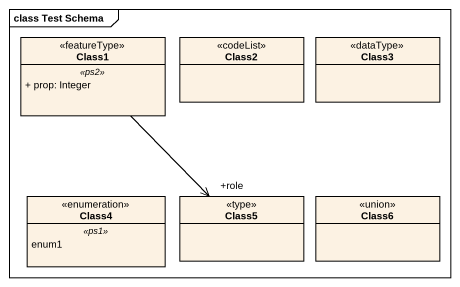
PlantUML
@startuml
mainframe class Test Schema
hide circle
hide empty members
skinparam classAttributeIconSize 0
class Class1 <<featureType>> {
  .. <<ps2>> ..
  + prop: Integer
}
class Class2 <<codeList>>
class Class3 <<dataType>>
enum Class4 {
  .. <<ps1>> ..
  enum1
}
class Class5 <<type>>
class Class6 <<union>>
Class1 --> "+role" Class5
@enduml
